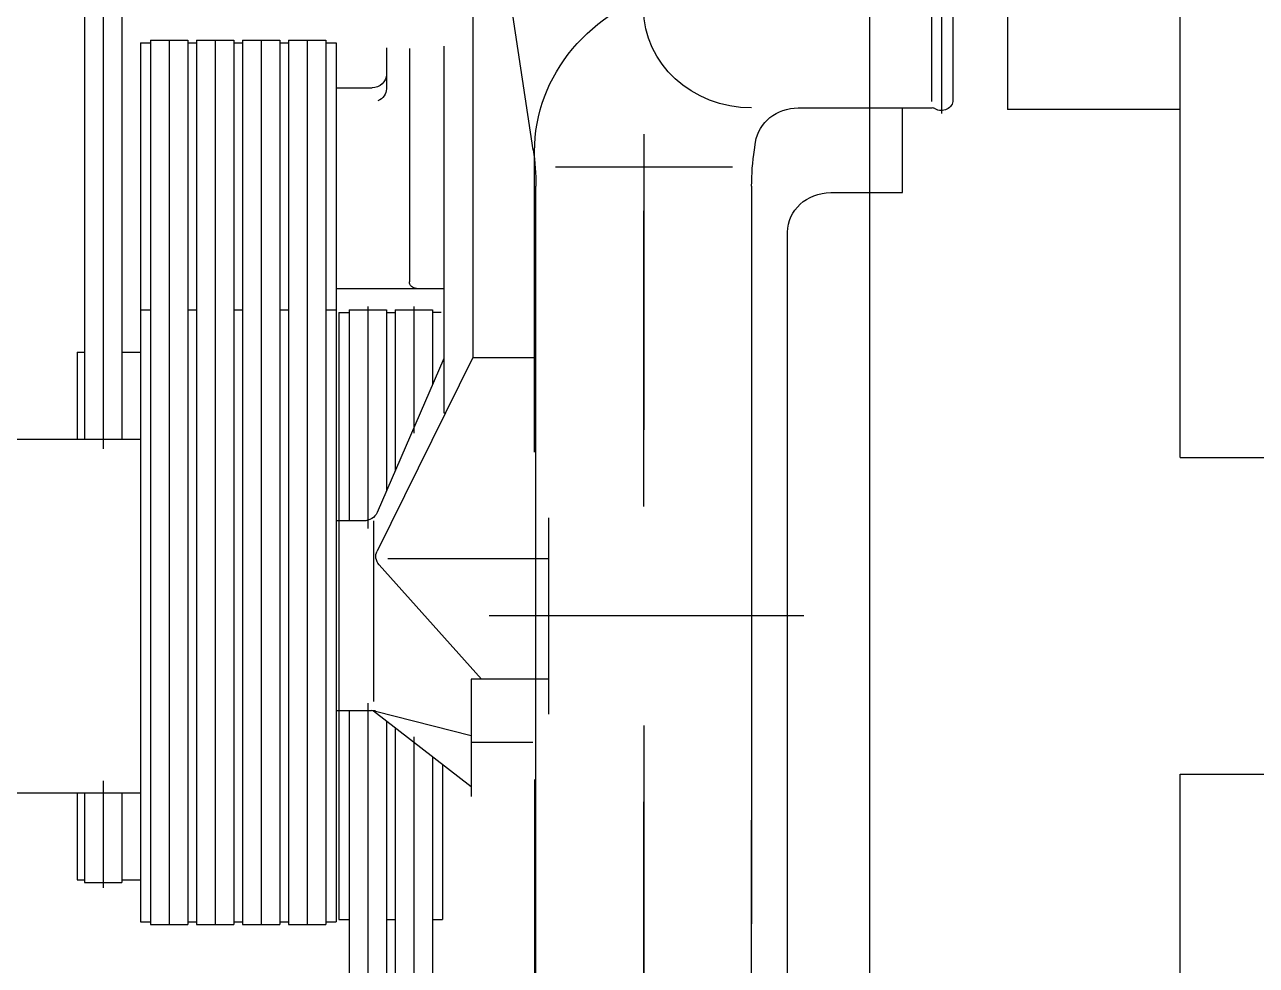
# Model space of a CAD drawing. Header units: millimetres. Extents: x -129 to 3172, y -143 to 919.
# Drawn here: x -52.0251 to -51.6083, y 34.7853 to 35.1036 of the extents above; entities that cross this region are included whole.
import ezdxf

# ---------------------------------------------------------------- set-up
doc = ezdxf.new("R2010")
doc.units = ezdxf.units.MM
doc.header["$LTSCALE"] = 0.1
doc.linetypes.add('CENTER', pattern=[2, 1.25, -0.25, 0.25, -0.25])
doc.linetypes.add('CENTER2', pattern=[1.125, 0.75, -0.125, 0.125, -0.125])
doc.layers.add('E-GENERAL', color=8, linetype='Continuous')

# ---------------------------------------------------------------- blocks, each defined once
blk = doc.blocks.new('grupo electrogeno')
at = {"layer": 'E-GENERAL'}
for p, q in [((-163.84749, 149.80901), (-163.84749, 150.73759)), ((-163.74237, 150.56348), (-163.74237, 150.32687)), ((-164.02365, 150.30544), (-164.02365, 150.44714)), ((-164.01733, 150.30285), (-164.01733, 150.4458)), ((-164.011, 150.30888), (-164.011, 150.4458)), ((-164.00808, 150.31115), (-164.00808, 150.4458)), ((-164.00175, 150.31428), (-164.00175, 150.4458)), ((-163.99543, 150.32095), (-163.99543, 150.4458)), ((-163.96088, 150.32866), (-163.96088, 150.43037)), ((-163.96039, 150.43178), (-163.96039, 150.12793)), ((-163.88739, 150.43178), (-163.88739, 150.34242)), ((-164.09422, 150.07945), (-164.09422, 150.37687)), ((-164.09422, 150.37687), (-164.09081, 150.37687)), ((-164.09081, 150.07855), (-164.09081, 150.37777)), ((-164.09081, 150.37777), (-164.07816, 150.37777)), ((-164.08448, 150.07855), (-164.08448, 150.37777)), ((-164.07816, 150.07855), (-164.07816, 150.37777)), ((-164.07816, 150.37687), (-164.07524, 150.37687)), ((-164.07524, 150.07855), (-164.07524, 150.37777)), ((-164.07524, 150.37777), (-164.06259, 150.37777)), ((-164.06891, 150.07855), (-164.06891, 150.37777)), ((-164.06259, 150.07855), (-164.06259, 150.37777)), ((-164.06259, 150.37687), (-164.05967, 150.37687)), ((-164.05967, 150.07855), (-164.05967, 150.37777)), ((-164.05967, 150.37777), (-164.04701, 150.37777)), ((-164.05334, 150.07855), (-164.05334, 150.37777)), ((-164.04701, 150.07855), (-164.04701, 150.37777)), ((-164.04701, 150.37687), (-164.04409, 150.37687)), ((-164.04409, 150.07855), (-164.04409, 150.37777)), ((-164.04409, 150.37777), (-164.03144, 150.37777)), ((-164.03777, 150.07855), (-164.03777, 150.37777)), ((-164.03144, 150.07855), (-164.03144, 150.37777)), ((-164.03144, 150.37687), (-164.02803, 150.37687)), ((-164.02803, 150.07945), (-164.02803, 150.37687)), ((-164.02706, 150.17062), (-164.02706, 150.37598)), ((-164.02706, 150.37598), (-164.02365, 150.37598)), ((-164.011, 150.37598), (-164.00808, 150.37598)), ((-163.99543, 150.37598), (-163.99202, 150.37598)), ((-163.99202, 150.32359), (-163.99202, 150.37598)), ((-163.88739, 150.12793), (-163.88739, 150.37754)), ((-164.1132, 150.33312), (-164.1132, 150.36348)), ((-164.1132, 150.36348), (-164.10054, 150.36348)), ((-164.10687, 150.3291), (-164.10687, 150.36526)), ((-164.10054, 150.33312), (-164.10054, 150.36348)), ((-164.11563, 150.36259), (-164.1132, 150.36259)), ((-164.11563, 150.33312), (-164.11563, 150.36259)), ((-164.10054, 150.36259), (-164.09422, 150.36259)), ((-163.98229, 150.31303), (-163.98229, 150.33446)), ((-164.23097, 150.33312), (-164.09422, 150.33312)), ((-163.98229, 150.33113), (-164.01539, 150.30549)), ((-163.74237, 150.32687), (-163.29952, 150.32687)), ((-163.98229, 150.3139), (-164.01474, 150.30561)), ((-163.98229, 150.29473), (-163.98229, 150.31616)), ((-163.96144, 150.31616), (-163.98229, 150.31616)), ((-164.01605, 150.30544), (-164.02803, 150.30544)), ((-163.95601, 150.30652), (-163.95601, 150.24009)), ((-164.01538, 150.24116), (-164.01538, 150.30225)), ((-163.97883, 150.29473), (-164.01346, 150.25602)), ((-163.95601, 150.29473), (-163.98229, 150.29473)), ((-163.9818, 150.18583), (-164.01413, 150.25135)), ((-164.01055, 150.25388), (-163.95638, 150.25388)), ((-164.01733, 150.16863), (-164.01733, 150.2437)), ((-164.01868, 150.24116), (-164.02803, 150.24116)), ((-164.02365, 150.16973), (-164.02365, 150.24116)), ((-163.99153, 150.18618), (-164.01416, 150.23835)), ((-164.011, 150.16973), (-164.011, 150.23106)), ((-164.00808, 150.16973), (-164.00808, 150.22433)), ((-163.96088, 150.21794), (-163.96088, 150.11623)), ((-163.74237, 150.21973), (-163.29952, 150.21973)), ((-163.74237, 150.21973), (-163.74237, 149.98312)), ((-164.23097, 150.21348), (-164.09422, 150.21348)), ((-164.11563, 150.18402), (-164.11563, 150.21348)), ((-164.1132, 149.93492), (-164.1132, 150.21348)), ((-164.10687, 149.93581), (-164.10687, 150.21675)), ((-164.10054, 149.93492), (-164.10054, 150.21348)), ((-164.00175, 150.16863), (-164.00175, 150.21147)), ((-163.99153, 150.08057), (-163.99153, 150.20455)), ((-163.99153, 150.20455), (-163.99104, 150.20455)), ((-163.99543, 150.16973), (-163.99543, 150.19516)), ((-164.11563, 150.18402), (-164.1132, 150.18402)), ((-164.10054, 150.18402), (-164.09422, 150.18402)), ((-163.9818, 150.05414), (-163.9818, 150.18583)), ((-163.9818, 150.18583), (-163.96088, 150.18583)), ((-164.09422, 150.16973), (-164.09081, 150.16973)), ((-164.07816, 150.16973), (-164.07524, 150.16973)), ((-164.06259, 150.16973), (-164.05967, 150.16973)), ((-164.04701, 150.16973), (-164.04409, 150.16973)), ((-164.03144, 150.16973), (-164.02803, 150.16973)), ((-164.02706, 150.17062), (-164.02365, 150.17062)), ((-164.02365, 150.16973), (-164.011, 150.16973)), ((-164.011, 150.17062), (-164.00808, 150.17062)), ((-164.00808, 150.16973), (-163.99543, 150.16973)), ((-163.99251, 150.17062), (-163.99543, 150.17062)), ((-164.02803, 150.16248), (-163.99153, 150.16248)), ((-164.00321, 150.08134), (-164.00321, 150.16025)), ((-163.86063, 150.13009), (-163.83629, 150.13009)), ((-163.96131, 150.11565), (-163.9825, 149.97572)), ((-163.88647, 150.11565), (-163.88606, 150.11298)), ((-163.74237, 150.10201), (-163.80085, 150.10201)), ((-163.80085, 150.03388), (-163.80085, 150.10201)), ((-163.82643, 150.09929), (-163.82643, 150.03635)), ((-164.02803, 150.09463), (-164.01587, 150.09463)), ((-164.011, 150.08114), (-164.011, 150.09495)), ((-164.09422, 150.07945), (-164.09081, 150.07945)), ((-164.07816, 150.07945), (-164.07524, 150.07945)), ((-164.06259, 150.07945), (-164.05967, 150.07945)), ((-164.04701, 150.07945), (-164.04409, 150.07945)), ((-164.03144, 150.07945), (-164.02803, 150.07945)), ((-164.09081, 150.07855), (-164.07816, 150.07855)), ((-164.07524, 150.07855), (-164.06259, 150.07855)), ((-164.05967, 150.07855), (-164.04701, 150.07855)), ((-164.04409, 150.07855), (-164.03144, 150.07855))]:
    blk.add_line(p, q, dxfattribs=at)
at = {"layer": 'E-GENERAL', "linetype": 'CENTER2'}
for p, q in [((-163.92389, 150.63625), (-163.92389, 149.95187)), ((-163.92389, 149.91036), (-163.92389, 150.59473)), ((-163.87623, 150.2733), (-163.97917, 150.2733)), ((-163.86968, 150.2733), (-163.978, 150.2733))]:
    blk.add_line(p, q, dxfattribs=at)
at = {"layer": 'E-GENERAL', "linetype": 'Continuous'}
for p, q in [((-163.87523, 150.44499), (-163.87523, 150.14348)), ((-163.83629, 150.13009), (-163.83629, 150.10143)), ((-163.89392, 150.12152), (-163.95377, 150.12152)), ((-163.8716, 150.10143), (-163.82638, 150.10143)), ((-163.81926, 150.03714), (-163.81926, 150.09875))]:
    blk.add_line(p, q, dxfattribs=at)
at = {"layer": 'E-GENERAL', "linetype": 'CENTER'}
blk.add_line((-163.82315, 150.03177), (-163.82315, 150.10332), dxfattribs=at)
at = {"layer": 'E-GENERAL'}
for centre, major_axis, ratio, start_param, end_param in [((-164.01605, 150.30991), (0.00329, 0.00329), 1, 3.926991, 4.221629), ((-164.0097, 150.25319), (0.00487, 0), 0.91735, 2.454329, 3.566659), ((-164.01868, 150.23669), (-0.00487, 0), 0.91735, 3.520284, 4.712389), ((-164.00078, 150.16025), (0.00243, 0), 0.91735, 1.570796, 3.141593), ((-163.86063, 150.14348), (0.0146, 0), 0.91735, 3.141593, 4.712389), ((-164.05772, 150.12793), (-0.09733, 0), 0.91735, 3.003587, 3.141593), ((-163.79006, 150.12793), (0.09733, 0), 0.91735, 3.141593, 3.279599), ((-163.89858, 150.11623), (0.06229, 0), 0.91735, 3.141593, 4.45059), ((-163.8716, 150.11482), (0.0146, 0), 0.91735, 3.279599, 4.712389), ((-163.88739, 150.0679), (-0.03654, 0), 0.91735, -1.570796, 1.570796), ((-163.82638, 150.10321), (-0.00132, 0.00132), 1, 2.356194, 2.982248), ((-163.82315, 150.09875), (-0.00389, 0), 0.91735, 3.141593, 5.298075), ((-164.01587, 150.09495), (0.00487, 0), 0.91735, 0, 1.143568), ((-164.01587, 150.09016), (-0.00487, 0), 0.91735, 3.141593, 4.712389)]:
    blk.add_ellipse(centre, major_axis=major_axis, ratio=ratio, start_param=start_param, end_param=end_param, dxfattribs=at)
blk = doc.blocks.new('A$C1F186A80')
at = {"xscale": -1, "rotation": 180}
blk.add_blockref('grupo electrogeno', (165.30672, 151.35615), dxfattribs=at)

msp = doc.modelspace()

# ---------------------------------------------------------------- block references
msp.add_blockref('A$C1F186A80', (-53.1984, 33.82066))

doc.saveas('drawing.dxf')
